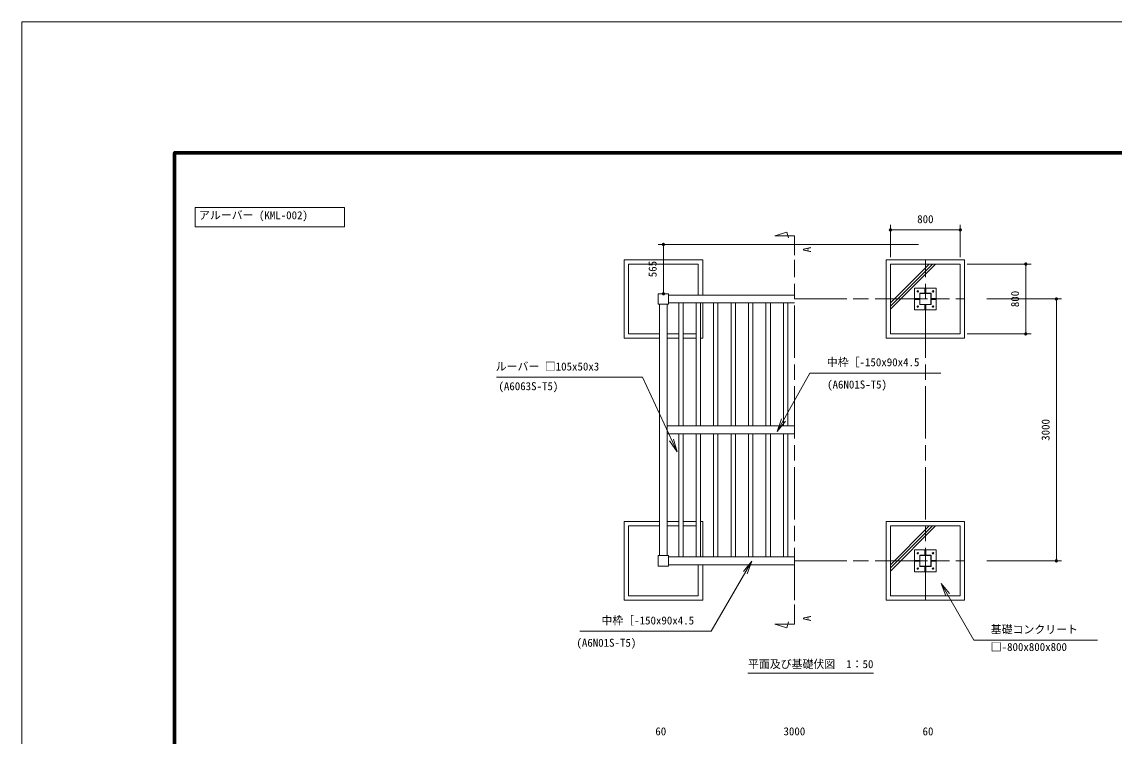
# Model space of a CAD drawing. Units: millimetres at full size, sheet at 1:50. Extents: x -1000 to 22000, y -750 to 15600.
# Drawn here: x -1000 to 11508, y 7418 to 15600 of the extents above; entities that cross this region are included whole.
import ezdxf
from ezdxf.enums import TextEntityAlignment as Align

# ---------------------------------------------------------------- set-up
doc = ezdxf.new("R2010")
doc.units = ezdxf.units.MM
doc.header["$LTSCALE"] = 50
doc.linetypes.add('CHAIN', pattern=[18.5, 12, -1.5, 3.5, -1.5])
for name, color, linetype, lineweight in [('D-BMK', 2, 'CHAIN', 13), ('D-STR', 1, 'Continuous', 13), ('D-STR-DIM', 7, 'Continuous', 13), ('D-STR-HTXT', 7, 'Continuous', 13), ('D-STR-TXT', 7, 'Continuous', 13), ('D-TTL', 7, 'Continuous', 70), ('D-TTL-FRAM', 7, 'Continuous', 13), ('V-nasSTD', 5, 'Continuous', 13)]:
    doc.layers.add(name, color=color, linetype=linetype, lineweight=lineweight)
doc.styles.add('ＭＳ ゴシック', font='')
doc.styles.get('ＭＳ ゴシック').set_extended_font_data('MS Gothic')

# ---------------------------------------------------------------- blocks, each defined once
blk = doc.blocks.new('filled_dot')
at = {"color": 0, "linetype": 'Continuous', "lineweight": -2, "const_width": 1.25}
blk.add_lwpolyline([(-0.625, 0, 1), (0.625, 0, 1)], format="xyb", close=True, dxfattribs=at)
blk = doc.blocks.new('open_arrow')
at = {"color": 0, "linetype": 'Continuous', "lineweight": -2}
blk.add_lwpolyline([(7.5, 1.25), (0, 0), (7.5, -1.25)], dxfattribs=at)

msp = doc.modelspace()

# ---------------------------------------------------------------- linework, layer by layer
at = {"layer": 'D-BMK'}
for p, q in [((7846.57, 8975.43), (7846.57, 12875.43)), ((9346.57, 8975.43), (9346.57, 12875.43)), ((7846.57, 12425.43), (9796.57, 12425.43)), ((7846.57, 9425.43), (9796.57, 9425.43))]:
    msp.add_line(p, q, dxfattribs=at)
at = {"layer": 'D-STR'}
for p, q in [((5896.57, 12875.43), (5896.57, 11975.43)), ((6796.57, 12875.43), (5896.57, 12875.43)), ((5946.57, 12825.43), (5946.57, 12025.43)), ((6746.57, 12825.43), (5946.57, 12825.43)), ((6746.57, 12470.43), (6746.57, 12825.43)), ((6796.57, 12470.43), (6796.57, 12875.43)), ((8896.57, 12875.43), (9796.57, 12875.43)), ((8896.57, 11975.43), (8896.57, 12875.43)), ((8946.57, 12380.03), (9391.97, 12825.43)), ((8946.57, 12344.67), (9427.32, 12825.43)), ((8946.57, 12309.32), (9462.68, 12825.43)), ((8946.57, 12025.43), (8946.57, 12825.43)), ((8946.57, 12825.43), (9746.57, 12825.43)), ((9746.57, 12825.43), (9746.57, 12025.43)), ((9796.57, 12875.43), (9796.57, 11975.43)), ((9221.57, 12550.43), (9471.57, 12550.43)), ((9221.57, 12300.43), (9221.57, 12550.43)), ((9342.07, 12549.8), (9342.07, 12490.43)), ((9351.07, 12549.8), (9351.07, 12490.43)), ((9471.57, 12550.43), (9471.57, 12300.43)), ((6286.57, 12485.43), (6406.57, 12485.43)), ((6286.57, 12365.43), (6286.57, 12485.43)), ((6406.57, 12485.43), (6406.57, 12365.43)), ((7846.57, 12470.43), (6406.57, 12470.43)), ((9222.19, 12429.93), (9281.57, 12429.93)), ((9222.19, 12420.93), (9281.57, 12420.93)), ((9281.57, 12490.43), (9411.57, 12490.43)), ((9281.57, 12360.43), (9281.57, 12490.43)), ((9284.07, 12362.93), (9284.07, 12487.93)), ((9284.07, 12487.93), (9409.07, 12487.93)), ((9409.07, 12487.93), (9409.07, 12362.93)), ((9411.57, 12490.43), (9411.57, 12360.43)), ((9470.94, 12429.93), (9411.57, 12429.93)), ((9470.94, 12420.93), (9411.57, 12420.93)), ((6406.57, 12365.43), (6286.57, 12365.43)), ((6301.57, 12365.43), (6301.57, 9485.43)), ((6391.57, 12365.43), (6391.57, 9485.43)), ((7846.57, 12380.43), (6406.57, 12380.43)), ((6521.57, 12380.43), (6521.57, 10970.43)), ((6571.57, 12380.43), (6571.57, 10970.43)), ((6721.57, 12380.43), (6721.57, 10970.43)), ((6771.57, 12380.43), (6771.57, 10970.43)), ((6796.57, 11975.43), (6796.57, 12380.43)), ((6921.57, 12380.43), (6921.57, 10970.43)), ((6971.57, 12380.43), (6971.57, 10970.43)), ((7121.57, 12380.43), (7121.57, 10970.43)), ((7171.57, 12380.43), (7171.57, 10970.43)), ((7321.57, 12380.43), (7321.57, 10970.43)), ((7371.57, 12380.43), (7371.57, 10970.43)), ((7521.57, 12380.43), (7521.57, 10970.43)), ((7571.57, 12380.43), (7571.57, 10970.43)), ((7721.57, 12380.43), (7721.57, 10970.43)), ((7771.57, 12380.43), (7771.57, 10970.43)), ((9471.57, 12300.43), (9221.57, 12300.43)), ((9411.57, 12360.43), (9281.57, 12360.43)), ((9409.07, 12362.93), (9284.07, 12362.93)), ((9342.07, 12301.05), (9342.07, 12360.43)), ((9351.07, 12301.05), (9351.07, 12360.43)), ((5946.57, 12025.43), (6301.57, 12025.43)), ((6391.57, 12025.43), (6521.57, 12025.43)), ((6571.57, 12025.43), (6721.57, 12025.43)), ((9746.57, 12025.43), (8946.57, 12025.43)), ((5896.57, 11975.43), (6301.57, 11975.43)), ((6391.57, 11975.43), (6521.57, 11975.43)), ((6571.57, 11975.43), (6721.57, 11975.43)), ((6796.57, 11975.43), (6771.57, 11975.43)), ((9796.57, 11975.43), (8896.57, 11975.43)), ((6391.57, 10970.43), (7846.57, 10970.43)), ((6391.57, 10880.43), (7846.57, 10880.43)), ((6521.57, 10880.43), (6521.57, 9470.43)), ((6571.57, 10880.43), (6571.57, 9470.43)), ((6721.57, 10880.43), (6721.57, 9470.43)), ((6771.57, 10880.43), (6771.57, 9470.43)), ((6921.57, 10880.43), (6921.57, 9470.43)), ((6971.57, 10880.43), (6971.57, 9470.43)), ((7121.57, 10880.43), (7121.57, 9470.43)), ((7171.57, 10880.43), (7171.57, 9470.43)), ((7321.57, 10880.43), (7321.57, 9470.43)), ((7371.57, 10880.43), (7371.57, 9470.43)), ((7521.57, 10880.43), (7521.57, 9470.43)), ((7571.57, 10880.43), (7571.57, 9470.43)), ((7721.57, 10880.43), (7721.57, 9470.43)), ((7771.57, 10880.43), (7771.57, 9470.43)), ((5896.57, 9875.43), (6301.57, 9875.43)), ((5896.57, 8975.43), (5896.57, 9875.43)), ((6301.57, 9825.43), (5946.57, 9825.43)), ((5946.57, 9825.43), (5946.57, 9025.43)), ((6391.57, 9875.43), (6521.57, 9875.43)), ((6521.57, 9825.43), (6391.57, 9825.43)), ((6571.57, 9875.43), (6721.57, 9875.43)), ((6721.57, 9825.43), (6571.57, 9825.43)), ((6771.57, 9875.43), (6796.57, 9875.43)), ((6796.57, 9875.43), (6796.57, 9470.43)), ((8896.57, 9875.43), (9796.57, 9875.43)), ((8896.57, 8975.43), (8896.57, 9875.43)), ((8946.57, 9825.43), (9746.57, 9825.43)), ((8946.57, 9380.03), (9391.97, 9825.43)), ((8946.57, 9344.67), (9427.32, 9825.43)), ((8946.57, 9025.43), (8946.57, 9825.43)), ((8946.57, 9309.32), (9462.68, 9825.43)), ((9746.57, 9825.43), (9746.57, 9025.43)), ((9796.57, 9875.43), (9796.57, 8975.43)), ((9221.57, 9550.43), (9471.57, 9550.43)), ((9221.57, 9300.43), (9221.57, 9550.43)), ((9342.07, 9549.8), (9342.07, 9490.43)), ((9351.07, 9549.8), (9351.07, 9490.43)), ((9471.57, 9550.43), (9471.57, 9300.43)), ((6286.57, 9485.43), (6406.57, 9485.43)), ((6286.57, 9365.43), (6286.57, 9485.43)), ((6406.57, 9485.43), (6406.57, 9365.43)), ((7846.57, 9470.43), (6406.57, 9470.43)), ((9222.19, 9429.93), (9281.57, 9429.93)), ((9222.19, 9420.93), (9281.57, 9420.93)), ((9281.57, 9490.43), (9411.57, 9490.43)), ((9281.57, 9360.43), (9281.57, 9490.43)), ((9284.07, 9487.93), (9409.07, 9487.93)), ((9284.07, 9362.93), (9284.07, 9487.93)), ((9409.07, 9487.93), (9409.07, 9362.93)), ((9411.57, 9490.43), (9411.57, 9360.43)), ((9470.94, 9429.93), (9411.57, 9429.93)), ((9470.94, 9420.93), (9411.57, 9420.93)), ((6406.57, 9365.43), (6286.57, 9365.43)), ((7846.57, 9380.43), (6406.57, 9380.43)), ((6746.57, 9025.43), (6746.57, 9380.43)), ((6796.57, 9380.43), (6796.57, 8975.43)), ((9471.57, 9300.43), (9221.57, 9300.43)), ((9411.57, 9360.43), (9281.57, 9360.43)), ((9409.07, 9362.93), (9284.07, 9362.93)), ((9342.07, 9301.05), (9342.07, 9360.43)), ((9351.07, 9301.05), (9351.07, 9360.43)), ((5946.57, 9025.43), (6746.57, 9025.43)), ((9746.57, 9025.43), (8946.57, 9025.43)), ((6796.57, 8975.43), (5896.57, 8975.43)), ((9796.57, 8975.43), (8896.57, 8975.43))]:
    msp.add_line(p, q, dxfattribs=at)
for centre in [(9259.07, 12512.93), (9434.07, 12512.93), (9259.07, 12337.93), (9434.07, 12337.93), (9259.07, 9512.93), (9434.07, 9512.93), (9259.07, 9337.93), (9434.07, 9337.93)]:
    msp.add_circle(centre, 8, dxfattribs=at)
at = {"layer": 'D-STR-DIM'}
for p, q in [((8946.57, 12905.43), (8946.57, 13276.25)), ((9746.57, 12905.43), (9746.57, 13276.25)), ((9746.57, 13216.25), (8946.57, 13216.25)), ((9266.57, 13050.43), (6286.57, 13050.43)), ((6346.57, 13050.43), (6346.57, 12485.43)), ((9826.57, 12825.43), (10556.57, 12825.43)), ((10496.57, 12825.43), (10496.57, 12025.43)), ((10051.57, 12425.43), (10906.57, 12425.43)), ((10846.57, 12425.43), (10846.57, 9425.43)), ((9826.57, 12025.43), (10556.57, 12025.43)), ((10051.57, 9425.43), (10906.57, 9425.43))]:
    msp.add_line(p, q, dxfattribs=at)
at = {"layer": 'D-STR-HTXT'}
for points in [[(6503.27, 10673.68), (6108.44, 11528.25), (5958.44, 11528.25), (4434.96, 11528.25)], [(7648.41, 10908.3), (8023.44, 11577.25), (8173.44, 11577.25), (9524.33, 11577.25)], [(7360.34, 9420.55), (6892.44, 8619.25), (6742.44, 8619.25), (5391.55, 8619.25)], [(9526.17, 9168.02), (9900.44, 8516.25), (10050.44, 8516.25), (11318.84, 8516.25)]]:
    msp.add_lwpolyline(points, dxfattribs=at)
at = {"layer": 'D-STR-TXT'}
for p, q in [((7621.57, 13150.43), (7758.37, 13191.87)), ((7846.57, 13150.43), (7621.57, 13150.43)), ((7758.37, 13191.87), (7778.82, 13124.36)), ((7846.57, 13150.43), (7846.57, 12925.43)), ((7846.57, 8700.43), (7846.57, 8925.43)), ((7621.57, 8700.43), (7758.37, 8658.98)), ((7846.57, 8700.43), (7621.57, 8700.43)), ((7758.37, 8658.98), (7778.82, 8726.5)), ((7314.56, 8138.75), (8752.06, 8138.75))]:
    msp.add_line(p, q, dxfattribs=at)
at = {"layer": 'D-TTL'}
msp.add_lwpolyline([(750, 750), (750, 14100), (20250, 14100), (20250, 750)], close=True, dxfattribs=at)
at = {"layer": 'D-TTL-FRAM', "color": 2}
msp.add_lwpolyline([(985.33, 13472.93), (2695.14, 13472.93), (2695.14, 13249.93), (985.33, 13249.93)], close=True, dxfattribs=at)
at = {"layer": 'V-nasSTD'}
msp.add_lwpolyline([(-1000, -750), (-1000, 15600), (22000, 15600), (22000, -750)], close=True, dxfattribs=at)

# ---------------------------------------------------------------- block references
at = {"layer": 'D-STR-DIM', "xscale": 15, "yscale": 15}
msp.add_blockref('filled_dot', (8946.57, 13216.25), dxfattribs=at)
for p, rotation in [((9746.57, 13216.25), 180), ((6346.57, 13050.43), 270), ((10496.57, 12825.43), 270), ((6346.57, 12485.43), 90), ((10846.57, 12425.43), 270), ((10496.57, 12025.43), 90), ((10846.57, 9425.43), 90)]:
    msp.add_blockref('filled_dot', p, dxfattribs=dict(at, rotation=rotation))
at = {"layer": 'D-STR-HTXT', "xscale": 20, "yscale": 20}
for p, rotation in [((7648.41, 10908.3), 60.7), ((6503.27, 10673.68), 114.8), ((7360.34, 9420.55), 239.7), ((9526.17, 9168.02), 299.9)]:
    msp.add_blockref('open_arrow', p, dxfattribs=dict(at, rotation=rotation))

# ---------------------------------------------------------------- texts
at = {"layer": 'D-STR-DIM', "style": 'ＭＳ ゴシック'}
for s, p in [('800', (9346.57, 13385.63)), ('60', (6316.57, 7518.84)), ('3000', (7846.57, 7518.84)), ('60', (9376.57, 7518.84))]:
    msp.add_text(s, height=91.64, dxfattribs=at).set_placement(p, align=Align.TOP_CENTER)
for s, p in [('565', (6177.18, 12767.93)), ('800', (10327.18, 12425.43)), ('3000', (10677.18, 10925.43))]:
    msp.add_text(s, height=91.64, rotation=90, dxfattribs=at).set_placement(p, align=Align.TOP_CENTER)
at = {"layer": 'D-STR-HTXT', "style": 'ＭＳ ゴシック'}
for s, p in [('アルーバー (KML-002)', (1027.73, 13430.46)), ('中枠［-150x90x4.5', (8217.83, 11746.63)), ('ルーバー □105x50x3', (4426.03, 11697.63)), ('(A6063S-T5)', (4457.89, 11472.25)), ('(A6N01S-T5)', (8221.5, 11491.41)), ('基礎コンクリート', (10094.83, 8685.63)), ('(A6N01S-T5)', (5350.83, 8533.41)), ('□-800x800x800', (10094.83, 8485.03))]:
    msp.add_text(s, height=91.64, dxfattribs=at).set_placement(p, align=Align.TOP_LEFT)
msp.add_text('中枠［-150x90x4.5', height=91.64, dxfattribs=at).set_placement((6698.05, 8788.63), align=Align.TOP_RIGHT)
at = {"layer": 'D-STR-TXT', "style": 'ＭＳ ゴシック'}
for p in [(8062.82, 12959.8), (8062.82, 8734.8)]:
    msp.add_text('A', height=91.64, rotation=90, dxfattribs=at).set_placement(p, align=Align.BOTTOM_LEFT)
msp.add_text('平面及び基礎伏図\u30001：50', height=91.64, dxfattribs=at).set_placement((8033.31, 8288.75), align=Align.TOP_CENTER)

doc.saveas('drawing.dxf')
